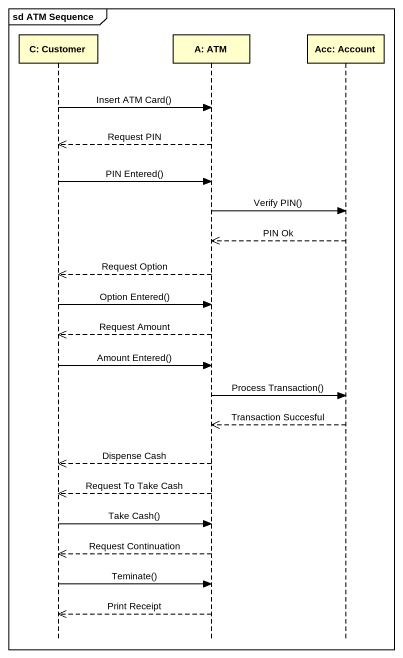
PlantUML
@startuml
mainframe sd ATM Sequence
hide footbox
participant "C: Customer" as C_Customer
participant "A: ATM" as A_ATM
participant "Acc: Account" as Acc_Account

C_Customer -> A_ATM : Insert ATM Card()
A_ATM -->> C_Customer : Request PIN
C_Customer -> A_ATM : PIN Entered()
A_ATM -> Acc_Account : Verify PIN()
Acc_Account -->> A_ATM : PIN Ok
A_ATM -->> C_Customer : Request Option
C_Customer -> A_ATM : Option Entered()
A_ATM -->> C_Customer : Request Amount
C_Customer -> A_ATM : Amount Entered()
A_ATM -> Acc_Account : Process Transaction()
Acc_Account -->> A_ATM : Transaction Succesful
A_ATM -->> C_Customer : Dispense Cash
A_ATM -->> C_Customer : Request To Take Cash
C_Customer -> A_ATM : Take Cash()
A_ATM -->> C_Customer : Request Continuation
C_Customer -> A_ATM : Teminate()
A_ATM -->> C_Customer : Print Receipt
@enduml
